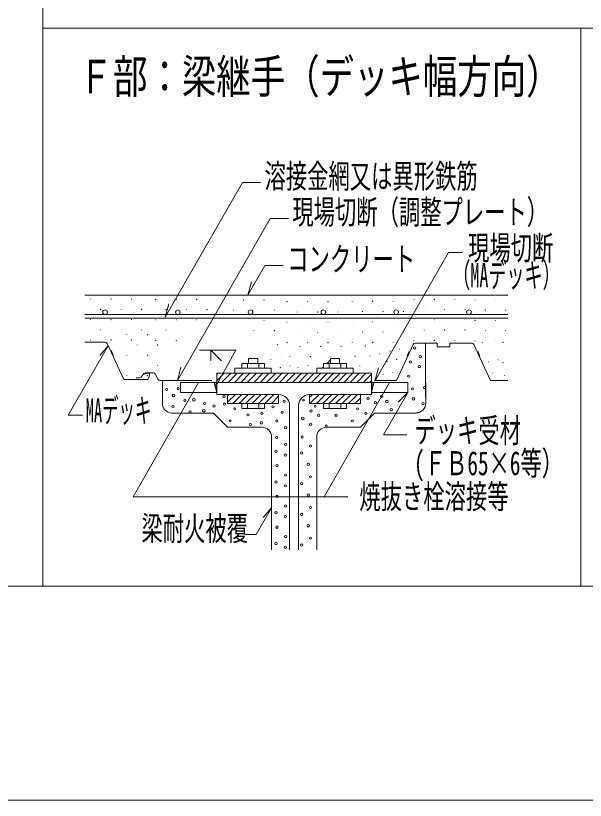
# Model space of a CAD drawing. Units: millimetres, scale not verified. Extents: x -2848 to 2848, y -2045 to 2045.
# Drawn here: x 1258 to 1814, y -2045 to -1279 of the extents above; entities that cross this region are included whole.
import ezdxf
from ezdxf.enums import TextEntityAlignment as Align

# ---------------------------------------------------------------- set-up
doc = ezdxf.new("R2010")
doc.units = ezdxf.units.MM
doc.header["$LTSCALE"] = 8
for name, color, linetype, lineweight in [('0-0_0', 4, 'Continuous', 9), ('0-4_16', 134, 'Continuous', 18), ('0-5_32', 4, 'Continuous', 9), ('0-7_64', 3, 'Continuous', 18)]:
    doc.layers.add(name, color=color, linetype=linetype, lineweight=lineweight)
doc.layers.add('0-9_96', color=7, linetype='Continuous')
doc.styles.add('ＭＳ ゴシック', font='')
doc.styles.get('ＭＳ ゴシック').set_extended_font_data('MS Gothic')

msp = doc.modelspace()

# ---------------------------------------------------------------- linework, layer by layer
at = {"layer": '0-0_0', "color": 2, "lineweight": 18}
for p, q in [((1284.224, -1835.456), (1284.224, 422.833)), ((1325.117, -1570.359), (1737.937, -1570.359)), ((1325.117, -1573.942), (1737.937, -1573.942)), ((1344.883, -1597.547), (1325.117, -1597.547)), ((1363.088, -1634.018), (1346.805, -1598.782)), ((1645.458, -1599.717), (1629.173, -1634.934)), ((1647.38, -1598.482), (1668.981, -1598.482)), ((1702.652, -1598.463), (1681.2, -1598.463)), ((1681.2, -1598.463), (1681.2, -1601.97)), ((1720.857, -1634.934), (1704.574, -1599.698)), ((1350.482, -1605.949), (1350.17, -1606.063)), ((1352.618, -1609.518), (1351.084, -1606.2)), ((1639.659, -1610.417), (1641.194, -1607.098)), ((1641.795, -1606.847), (1642.107, -1606.962)), ((1708.251, -1606.865), (1707.938, -1606.979)), ((1710.386, -1610.434), (1708.852, -1607.116)), ((1352.345, -1610.18), (1352.112, -1610.266)), ((1639.931, -1611.079), (1640.165, -1611.165)), ((1710.114, -1611.096), (1709.881, -1611.182)), ((1380.045, -1631.459), (1382.813, -1628.11)), ((1387.482, -1627.746), (1383.116, -1628.522)), ((1384.265, -1627.424), (1392.205, -1627.424)), ((1388.374, -1628.969), (1387.498, -1632.27)), ((1393.905, -1628.427), (1396.774, -1633.917)), ((1385.412, -1634.018), (1363.088, -1634.018)), ((1378.592, -1632.145), (1375.282, -1632.145)), ((1398.447, -1634.935), (1448.92, -1634.935)), ((1609.256, -1634.934), (1629.173, -1634.934)), ((1737.936, -1634.934), (1720.857, -1634.934))]:
    msp.add_line(p, q, dxfattribs=at)
at = {"layer": '0-0_0'}
for p, q in [((1608.253, -1635.436), (1680.118, -1509.831)), ((1680.118, -1509.831), (1693.794, -1509.831)), ((1484.248, -1551.627), (1500.917, -1522.458)), ((1500.917, -1522.458), (1518.67, -1522.458)), ((1484.248, -1551.627), (1487.694, -1538.649)), ((1325.117, -1551.627), (1737.936, -1551.627)), ((1403.661, -1573.104), (1407.106, -1560.125)), ((1657.614, -1651.217), (1657.614, -1598.482)), ((1347.882, -1601.114), (1308.737, -1668.659)), ((1347.882, -1601.114), (1339.886, -1610.377)), ((1472.409, -1605.297), (1437.002, -1605.297)), ((1472.409, -1605.297), (1452.36, -1641.663)), ((1493.794, -1613.257), (1484.915, -1613.257)), ((1484.915, -1613.257), (1484.915, -1618.094)), ((1493.794, -1613.257), (1493.794, -1618.094)), ((1561.449, -1618.094), (1564.821, -1614.691)), ((1564.821, -1613.257), (1573.699, -1613.257)), ((1564.821, -1613.257), (1564.821, -1618.094)), ((1573.699, -1613.257), (1573.699, -1618.094)), ((1415.449, -1634.935), (1418.894, -1621.957)), ((1500.451, -1618.094), (1478.258, -1618.094)), ((1478.258, -1618.094), (1478.258, -1622.932)), ((1483.806, -1622.932), (1483.806, -1618.094)), ((1494.902, -1622.932), (1494.902, -1618.094)), ((1500.451, -1618.094), (1500.451, -1622.932)), ((1507.109, -1622.932), (1507.109, -1627.768)), ((1551.505, -1622.932), (1551.505, -1627.768)), ((1556.654, -1622.932), (1558.162, -1621.41)), ((1558.162, -1618.094), (1580.356, -1618.094)), ((1558.162, -1618.094), (1558.162, -1622.932)), ((1563.711, -1622.932), (1563.711, -1618.094)), ((1574.806, -1622.932), (1574.806, -1618.094)), ((1580.356, -1618.094), (1580.356, -1622.932)), ((1608.253, -1635.436), (1611.698, -1622.458)), ((1453.836, -1635.177), (1461.178, -1627.768)), ((1453.836, -1628.842), (1454.901, -1627.768)), ((1604.777, -1627.768), (1453.836, -1627.768)), ((1453.836, -1646.669), (1453.836, -1627.768)), ((1458.578, -1636.726), (1467.455, -1627.768)), ((1464.855, -1636.726), (1473.732, -1627.768)), ((1471.132, -1636.726), (1480.01, -1627.768)), ((1477.409, -1636.726), (1486.286, -1627.768)), ((1483.687, -1636.726), (1492.564, -1627.768)), ((1489.963, -1636.726), (1498.842, -1627.768)), ((1496.241, -1636.726), (1505.118, -1627.768)), ((1502.518, -1636.726), (1511.397, -1627.768)), ((1508.795, -1636.726), (1517.674, -1627.768)), ((1515.074, -1636.726), (1523.95, -1627.768)), ((1521.35, -1636.726), (1530.228, -1627.768)), ((1527.628, -1636.726), (1536.504, -1627.768)), ((1533.905, -1636.726), (1542.782, -1627.768)), ((1540.182, -1636.726), (1549.059, -1627.768)), ((1546.459, -1636.726), (1555.336, -1627.768)), ((1552.736, -1636.726), (1561.614, -1627.768)), ((1559.013, -1636.726), (1567.89, -1627.768)), ((1565.29, -1636.726), (1574.168, -1627.768)), ((1571.567, -1636.726), (1580.445, -1627.768)), ((1577.845, -1636.726), (1586.722, -1627.768)), ((1584.122, -1636.726), (1592.999, -1627.768)), ((1590.399, -1636.726), (1599.276, -1627.768)), ((1596.676, -1636.726), (1604.777, -1628.552)), ((1604.777, -1648.461), (1604.777, -1627.768)), ((1372.282, -1748.237), (1436.082, -1636.726)), ((1400.83, -1648.461), (1400.83, -1635.655)), ((1418.327, -1636.726), (1418.327, -1646.579)), ((1604.777, -1636.726), (1418.327, -1636.726)), ((1451.406, -1636.726), (1453.836, -1646.669)), ((1453.836, -1640.476), (1451.826, -1638.447)), ((1453.836, -1637.942), (1452.631, -1636.726)), ((1453.836, -1648.372), (1453.836, -1636.726)), ((1558.732, -1748.237), (1622.532, -1636.726)), ((1602.954, -1636.726), (1604.777, -1634.886)), ((1607.208, -1636.726), (1604.777, -1646.669)), ((1604.777, -1637.942), (1605.982, -1636.726)), ((1604.777, -1640.476), (1606.787, -1638.447)), ((1604.79, -1636.726), (1640.3, -1636.726)), ((1640.287, -1636.726), (1640.287, -1646.579)), ((1657.783, -1648.461), (1657.783, -1636.726)), ((1453.836, -1643.009), (1452.649, -1641.81)), ((1453.836, -1645.543), (1453.471, -1645.174)), ((1604.777, -1643.009), (1605.965, -1641.81)), ((1604.777, -1645.543), (1605.143, -1645.174)), ((1400.83, -1657.129), (1400.83, -1648.461)), ((1418.327, -1646.579), (1453.836, -1646.579)), ((1514.23, -1648.461), (1453.836, -1648.461)), ((1464.478, -1648.461), (1464.478, -1657.41)), ((1464.478, -1656.11), (1472.058, -1648.461)), ((1464.478, -1649.775), (1465.781, -1648.461)), ((1469.466, -1657.41), (1478.335, -1648.461)), ((1475.744, -1657.41), (1484.614, -1648.461)), ((1482.021, -1657.41), (1490.89, -1648.461)), ((1488.298, -1657.41), (1497.168, -1648.461)), ((1494.574, -1657.41), (1503.444, -1648.461)), ((1500.853, -1657.41), (1509.722, -1648.461)), ((1507.13, -1657.41), (1514.23, -1650.246)), ((1514.23, -1648.461), (1514.23, -1657.41)), ((1544.384, -1648.461), (1604.777, -1648.461)), ((1544.384, -1648.461), (1544.384, -1657.41)), ((1544.384, -1651.489), (1547.385, -1648.461)), ((1544.793, -1657.41), (1553.662, -1648.461)), ((1551.07, -1657.41), (1559.939, -1648.461)), ((1557.347, -1657.41), (1566.216, -1648.461)), ((1563.624, -1657.41), (1572.494, -1648.461)), ((1569.902, -1657.41), (1578.77, -1648.461)), ((1576.179, -1657.41), (1585.048, -1648.461)), ((1582.456, -1657.41), (1591.325, -1648.461)), ((1588.733, -1657.41), (1594.135, -1651.959)), ((1594.135, -1648.461), (1594.135, -1657.41)), ((1640.287, -1646.579), (1604.777, -1646.579)), ((1657.783, -1657.038), (1657.783, -1648.461)), ((1514.23, -1657.41), (1464.478, -1657.41)), ((1478.258, -1657.41), (1478.258, -1662.248)), ((1483.806, -1662.248), (1483.806, -1657.41)), ((1494.902, -1662.248), (1494.902, -1657.41)), ((1500.451, -1657.41), (1500.451, -1662.248)), ((1513.407, -1657.41), (1514.23, -1656.58)), ((1524.872, -1659.2), (1524.872, -1800.199)), ((1533.742, -1659.2), (1533.742, -1800.199)), ((1544.384, -1657.41), (1594.135, -1657.41)), ((1558.162, -1657.41), (1558.162, -1662.248)), ((1563.711, -1662.248), (1563.711, -1657.41)), ((1574.806, -1662.248), (1574.806, -1657.41)), ((1580.356, -1657.41), (1580.356, -1662.248)), ((1322.803, -1668.659), (1308.737, -1668.659)), ((1450.815, -1666.671), (1410.107, -1666.671)), ((1464.478, -1680.458), (1450.815, -1666.671)), ((1500.451, -1662.248), (1478.258, -1662.248)), ((1558.162, -1662.248), (1580.356, -1662.248)), ((1594.135, -1680.458), (1607.886, -1666.582)), ((1648.324, -1666.582), (1607.886, -1666.582)), ((1497.777, -1680.458), (1464.478, -1680.458)), ((1560.92, -1680.458), (1594.135, -1680.458)), ((1507.237, -1690.004), (1507.237, -1800.199)), ((1551.461, -1690.004), (1551.461, -1800.199)), ((1639.5, -1687.73), (1616.743, -1687.73)), ((1372.282, -1748.237), (1581.706, -1748.237)), ((1507.237, -1759.268), (1492.451, -1785.109)), ((1507.237, -1759.268), (1499.24, -1768.53)), ((1481.269, -1785.109), (1492.451, -1785.109))]:
    msp.add_line(p, q, dxfattribs=at)
for points in [[(1403.661, -1573.104), (1478.838, -1441.709), (1496.592, -1441.709)], [(1415.449, -1634.935), (1505.977, -1476.709), (1523.731, -1476.709)], [(1448.203, -1615.81), (1448.203, -1605.297), (1458.622, -1615.81)], [(1507.109, -1622.932), (1471.6, -1622.932), (1471.6, -1627.768)], [(1551.505, -1622.932), (1587.014, -1622.932), (1587.014, -1627.768)], [(1616.743, -1687.73), (1640.287, -1646.579), (1630.871, -1656.08)]]:
    msp.add_lwpolyline(points, dxfattribs=at)
at = {"layer": '0-0_0', "color": 2, "lineweight": 18}
msp.add_lwpolyline([(1668.981, -1598.482), (1668.981, -1601.97), (1681.2, -1601.97)], dxfattribs=at)
at = {"layer": '0-0_0'}
for centre in [(1330.606, -1555.384), (1350.606, -1555.384), (1370.606, -1555.384), (1394.332, -1555.671), (1414.332, -1555.671), (1434.332, -1555.671), (1460.068, -1556.245), (1480.068, -1556.245), (1500.068, -1556.245), (1522.359, -1557.966), (1542.359, -1557.966), (1562.359, -1557.966), (1586.012, -1557.601), (1606.012, -1557.601), (1626.012, -1557.601), (1646.205, -1555.579), (1666.205, -1555.579), (1686.205, -1555.579), (1705.891, -1556.085), (1725.891, -1556.085), (1340.606, -1565.384), (1360.606, -1565.384), (1380.606, -1565.384), (1404.332, -1565.671), (1424.332, -1565.671), (1444.332, -1565.671), (1470.068, -1566.245), (1490.068, -1566.245), (1510.068, -1566.245), (1532.359, -1567.966), (1552.359, -1567.966), (1572.359, -1567.966), (1596.012, -1567.601), (1616.012, -1567.601), (1636.012, -1567.601), (1656.205, -1565.579), (1676.205, -1565.579), (1696.205, -1565.579), (1715.891, -1566.085), (1735.891, -1566.085), (1330.606, -1575.384), (1350.606, -1575.384), (1370.606, -1575.384), (1394.332, -1575.671), (1414.332, -1575.671), (1434.332, -1575.671), (1500.068, -1576.245), (1646.205, -1575.579), (1666.205, -1575.579), (1686.205, -1575.579), (1705.891, -1576.085), (1725.891, -1576.085), (1522.359, -1577.966), (1542.359, -1577.966), (1562.359, -1577.966), (1586.012, -1577.601), (1606.012, -1577.601), (1626.012, -1577.601), (1340.606, -1585.384), (1360.606, -1585.384), (1366.18, -1590.194), (1380.606, -1585.384), (1386.18, -1590.194), (1404.332, -1585.671), (1490.068, -1586.245), (1510.068, -1586.245), (1532.359, -1587.966), (1552.359, -1587.966), (1572.359, -1587.966), (1596.012, -1587.601), (1616.012, -1587.601), (1636.012, -1587.601), (1656.205, -1585.579), (1676.205, -1585.579), (1696.205, -1585.579), (1715.891, -1586.085), (1735.891, -1586.085), (1330.606, -1595.384), (1350.606, -1595.384), (1370.606, -1595.384), (1376.18, -1600.194), (1394.332, -1595.671), (1396.18, -1600.194), (1414.332, -1595.671), (1512.907, -1599.86), (1522.359, -1597.966), (1542.359, -1597.966), (1562.359, -1597.966), (1586.012, -1597.601), (1606.012, -1597.601), (1626.012, -1597.601), (1646.205, -1595.579), (1666.205, -1595.579), (1686.205, -1595.579), (1705.891, -1596.085), (1713.226, -1597.525), (1725.891, -1596.085), (1733.226, -1597.525), (1535.198, -1601.581), (1555.198, -1601.581), (1575.198, -1601.581), (1598.851, -1601.216), (1622.98, -1606.124), (1632.433, -1604.23), (1723.226, -1607.525), (1366.18, -1610.194), (1386.18, -1610.194), (1506.638, -1614.245), (1516.09, -1612.35), (1525.198, -1611.581), (1545.198, -1611.581), (1565.198, -1611.581), (1588.851, -1611.216), (1603.474, -1610.765), (1612.926, -1608.87), (1629.414, -1614.206), (1728.362, -1614.715), (1376.18, -1620.194), (1396.18, -1620.194), (1515.926, -1622.365), (1525.378, -1620.47), (1533.342, -1621.901), (1542.795, -1620.006), (1593.488, -1620.741), (1602.94, -1618.846), (1619.962, -1616.101), (1713.226, -1617.525), (1718.91, -1616.61), (1733.226, -1617.525), (1366.18, -1630.194), (1386.18, -1630.194), (1616.246, -1629.094), (1625.698, -1627.199), (1723.226, -1627.525), (1734.67, -1630.043), (1725.218, -1631.938)]:
    msp.add_circle(centre, 0.1, dxfattribs=at)
at = {"layer": '0-0_0', "color": 2, "lineweight": 18}
for centre in [(1344.871, -1568.145), (1415.889, -1568.145), (1486.907, -1568.145), (1557.926, -1568.145), (1628.944, -1568.145), (1699.962, -1568.145)]:
    msp.add_ellipse(centre, major_axis=(2.239, 0), ratio=0.991012, dxfattribs=at)
for centre, major_axis, start_param, end_param in [((1344.883, -1599.687), (2.14, 0), 0.4363149, 1.5707963), ((1647.38, -1600.622), (2.14, 0), 1.5707963, 2.705016), ((1702.652, -1600.603), (2.14, 0), 0.4363149, 1.5707963), ((1350.646, -1606.406), (0.486, 0), 0.436437, 1.9198447), ((1641.63, -1607.305), (0.486, 0), 1.2216432, 2.7050684), ((1708.416, -1607.322), (0.486, 0), 0.4364545, 1.9197924), ((1352.181, -1609.724), (0.486, 0), 5.0614897, 6.7196223), ((1640.097, -1610.622), (0.486, 0), 2.7051033, 4.3633057), ((1709.949, -1610.64), (0.486, 0), 5.0614723, 6.7194827), ((1384.265, -1629.332), (1.908, 0), 1.5707963, 2.4466025), ((1387.443, -1628.717), (0.973, 0), 6.0213336, 7.8539816), ((1392.205, -1629.332), (1.908, 0), 0.4852888, 1.5707963), ((1378.592, -1630.237), (1.908, 0), 4.7123715, 5.5881952), ((1385.412, -1631.878), (2.14, 0), 4.7123715, 6.1086698), ((1398.447, -1633.026), (1.908, 0), 3.6271258, 4.7123715)]:
    msp.add_ellipse(centre, major_axis=major_axis, ratio=0.991012, start_param=start_param, end_param=end_param, dxfattribs=at)
at = {"layer": '0-0_0'}
for centre, major_axis in [((1646.948, -1603.122), (1.07, 0)), ((1652.531, -1611.482), (1.16, 0)), ((1642.772, -1616.888), (1.1, 0)), ((1651.675, -1621.309), (1.16, 0)), ((1641.088, -1630.584), (1.1, 0)), ((1404.934, -1643.586), (1.069, 0)), ((1416.169, -1642.803), (1.069, 0)), ((1644.706, -1642.966), (1.069, 0)), ((1656.714, -1641.793), (1.069, 0)), ((1411.763, -1649.454), (1.297, 0)), ((1422.753, -1654.138), (1.069, 0)), ((1431.518, -1653.754), (1.297, 0)), ((1460.858, -1650.285), (1.069, 0)), ((1538.473, -1653.915), (0.935, 0)), ((1601.438, -1652.619), (1.069, 0)), ((1614.759, -1650.285), (1.16, 0)), ((1645.724, -1652.744), (1.297, 0)), ((1411.132, -1660.001), (1.069, 0)), ((1442.121, -1657.265), (1.069, 0)), ((1451.268, -1659.65), (1.16, 0)), ((1461.388, -1657.806), (1.07, 0)), ((1471.559, -1662.509), (1.069, 0)), ((1508.66, -1660.507), (1.07, 0)), ((1519.711, -1655.212), (1.038, 0)), ((1549.954, -1659.88), (1.07, 0)), ((1591.25, -1662.509), (1.069, 0)), ((1608.591, -1656.509), (1.1, 0)), ((1619.771, -1655.48), (1.297, 0)), ((1655.164, -1657.428), (1.069, 0)), ((1427.789, -1665.473), (1.069, 0)), ((1441.202, -1664.307), (1.297, 0)), ((1484.342, -1668.372), (1.069, 0)), ((1497.899, -1666.809), (1.069, 0)), ((1517.656, -1665.845), (1.07, 0)), ((1545.926, -1664.657), (1.07, 0)), ((1553.291, -1668.763), (1.069, 0)), ((1570.334, -1668.763), (1.069, 0)), ((1599.386, -1666.809), (1.069, 0)), ((1624.176, -1663.29), (1.069, 0)), ((1466.911, -1674.235), (1.069, 0)), ((1486.666, -1677.753), (1.069, 0)), ((1497.368, -1676.195), (1.297, 0)), ((1512.515, -1674.403), (1.038, 0)), ((1537.958, -1671.81), (1.297, 0)), ((1545.412, -1677.515), (1.16, 0)), ((1586.216, -1674.235), (1.069, 0)), ((1520.996, -1680.886), (1.297, 0)), ((1560.65, -1679.317), (1.069, 0)), ((1512.258, -1690.481), (1.038, 0)), ((1537.188, -1689.962), (1.07, 0)), ((1520.996, -1697.224), (1.1, 0)), ((1545.412, -1698.78), (1.038, 0)), ((1511.745, -1703.967), (1.16, 0)), ((1520.74, -1707.597), (1.07, 0)), ((1536.674, -1705.522), (1.16, 0)), ((1512.773, -1717.971), (1.16, 0)), ((1543.098, -1716.674), (1.16, 0)), ((1520.996, -1727.224), (1.1, 0)), ((1545.412, -1728.78), (1.038, 0)), ((1511.745, -1733.967), (1.16, 0)), ((1520.74, -1737.597), (1.07, 0)), ((1536.674, -1735.522), (1.16, 0)), ((1543.098, -1746.674), (1.16, 0)), ((1512.773, -1747.971), (1.16, 0)), ((1520.996, -1757.224), (1.1, 0)), ((1545.412, -1758.78), (1.038, 0)), ((1511.745, -1763.967), (1.16, 0)), ((1520.74, -1767.597), (1.07, 0)), ((1536.674, -1765.522), (1.16, 0)), ((1543.098, -1776.674), (1.16, 0)), ((1512.773, -1777.971), (1.16, 0)), ((1520.996, -1787.224), (1.1, 0)), ((1545.412, -1788.78), (1.038, 0)), ((1511.745, -1793.967), (1.16, 0)), ((1520.74, -1797.597), (1.07, 0)), ((1536.674, -1795.522), (1.16, 0))]:
    msp.add_ellipse(centre, major_axis=major_axis, ratio=0.991012, dxfattribs=at)
for centre, major_axis, start_param, end_param in [((1514.23, -1659.2), (10.738, 0), 0, 1.5707963), ((1544.384, -1659.2), (10.738, 0), 1.5707963, 3.1415927), ((1410.29, -1657.129), (9.546, 0), 3.1415927, 4.6930856), ((1648.324, -1657.038), (9.546, 0), 4.7123715, 6.2831853), ((1497.777, -1690.004), (9.546, 0), 0, 1.5707963), ((1560.92, -1690.004), (9.546, 0), 1.5707963, 3.1415927)]:
    msp.add_ellipse(centre, major_axis=major_axis, ratio=0.991012, start_param=start_param, end_param=end_param, dxfattribs=at)
at = {"layer": '0-4_16', "color": 2}
msp.add_line((-2848.301, -1835.456), (2848.301, -1835.456), dxfattribs=at)
at = {"layer": '0-5_32', "color": 2, "lineweight": 18}
for p, q in [((2848.301, -1291.058), (1284.224, -1291.058)), ((1809.099, -1835.456), (1809.099, -1291.058))]:
    msp.add_line(p, q, dxfattribs=at)
at = {"layer": '0-7_64', "color": 7}
msp.add_line((-2848.301, -2044.544), (2848.301, -2044.544), dxfattribs=at)

# ---------------------------------------------------------------- texts
at = {"layer": '0-0_0', "color": 7, "style": 'ＭＳ ゴシック', "width": 0.65}
for s, p in [('デッキ受材', (1646.75, -1702.526)), ('(ＦＢ65×6等）', (1646.402, -1734.31))]:
    msp.add_text(s, height=23.46, dxfattribs=at).set_placement(p, align=Align.BOTTOM_LEFT)
at = {"layer": '0-9_96', "style": 'ＭＳ ゴシック'}
for s, height, width, p in [('Ｆ部：梁継手（デッキ幅方向）', 32.84, 0.75, (1319.057, -1364.39)), ('溶接金網又は異形鉄筋', 23.46, 0.65, (1500.502, -1454.17)), ('現場切断（調整プレート）', 23.46, 0.65, (1527.642, -1489.17)), ('現場切断', 23.46, 0.65, (1699.124, -1524.17)), ('コンクリート', 23.46, 0.65, (1522.688, -1535.006)), ('（MAデッキ）', 23.46, 0.55, (1683.775, -1550.822)), ('MAデッキ', 23.46, 0.5, (1326.074, -1682.869)), ('焼抜き栓溶接等', 23.46, 0.65, (1593.006, -1766.859)), ('梁耐火被覆', 23.46, 0.65, (1380.396, -1798.012))]:
    msp.add_text(s, height=height, dxfattribs=dict(at, width=width)).set_placement(p, align=Align.BOTTOM_LEFT)

doc.saveas('drawing.dxf')
